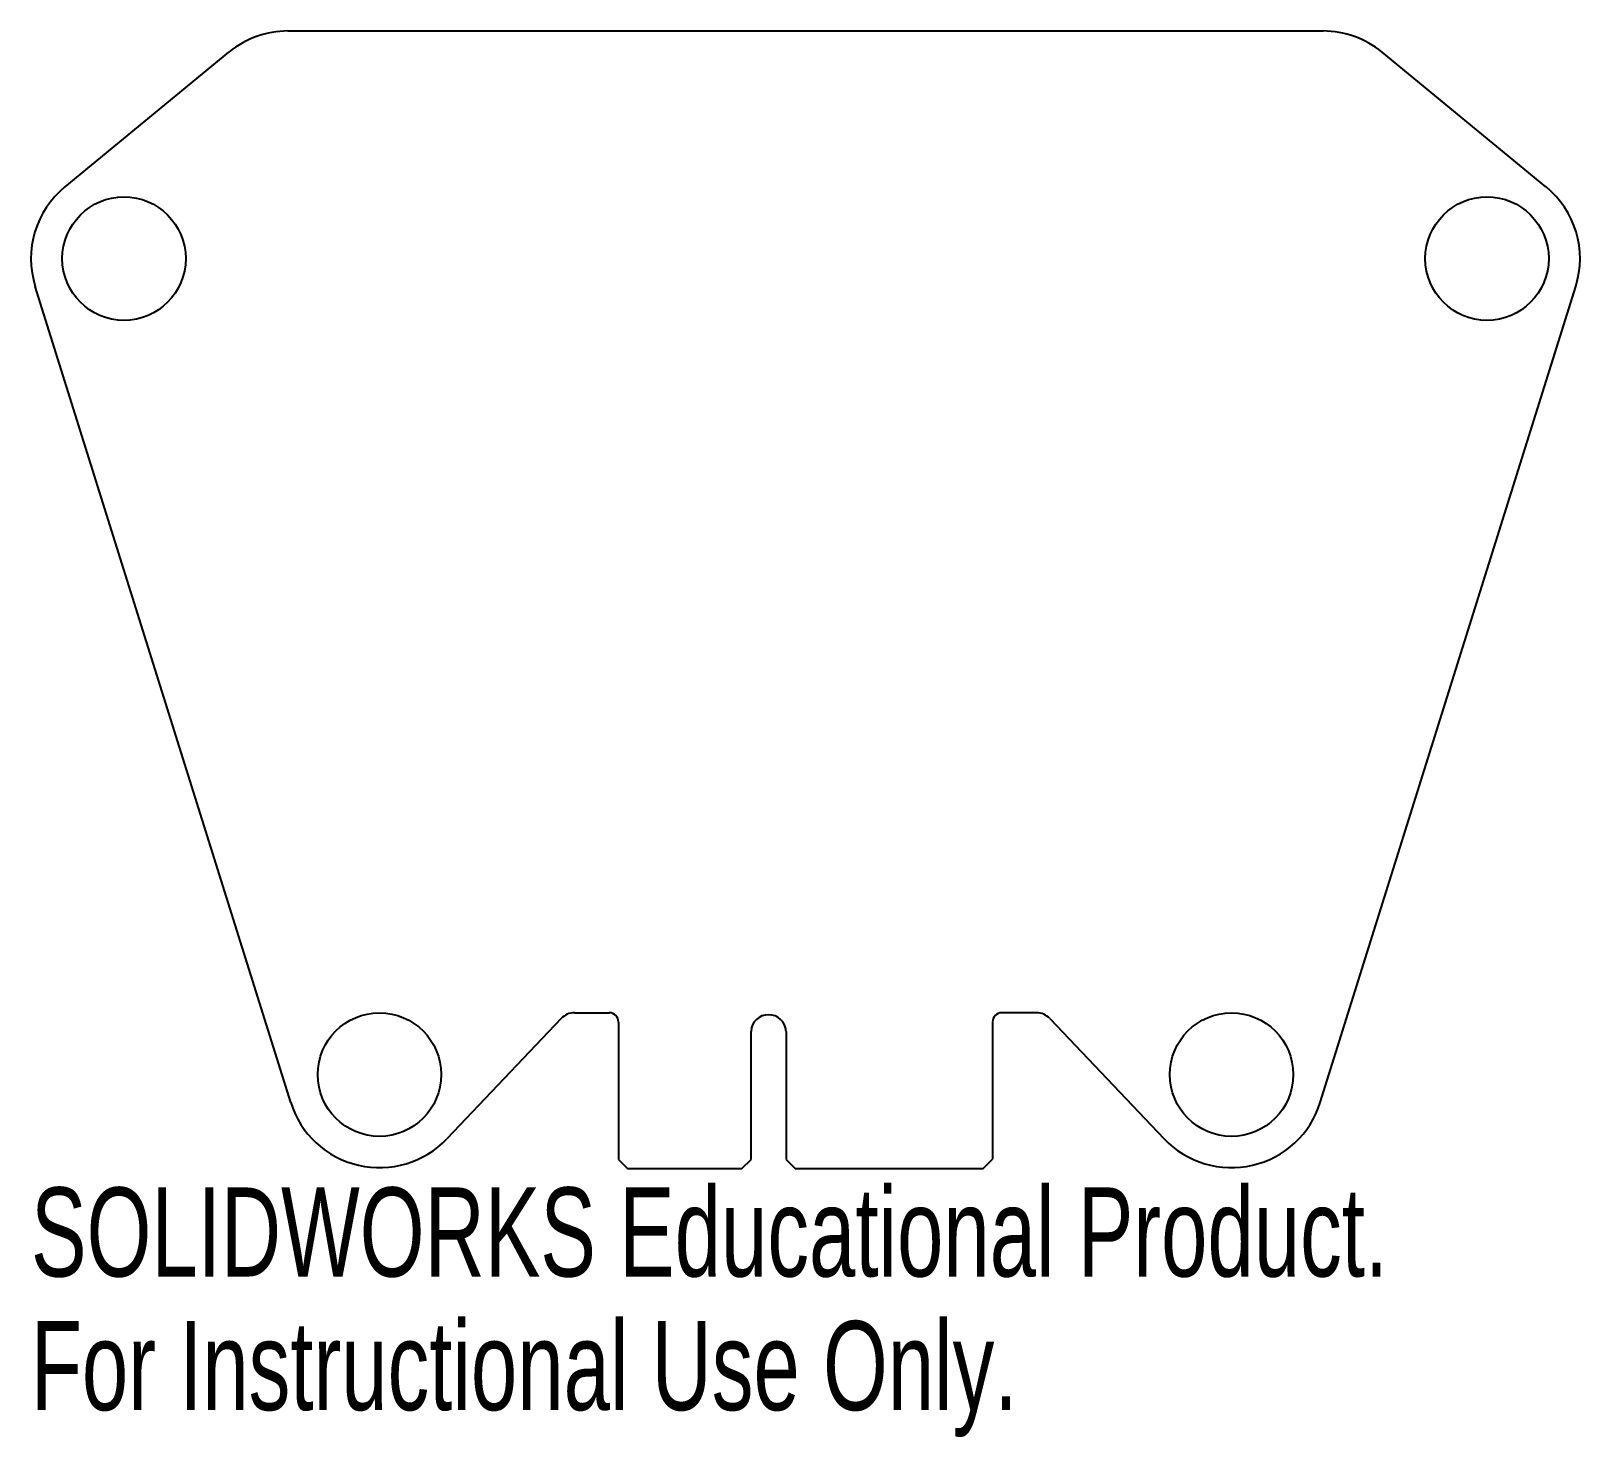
# Model space of a CAD drawing. Header units: millimetres. Extents: x -42.1 to 42.1, y -51.2 to 25.1.
import ezdxf

# ---------------------------------------------------------------- set-up
doc = ezdxf.new("R2010")
doc.units = ezdxf.units.MM
doc.styles.add('SLDTEXTSTYLE0', font='TXT', dxfattribs={"width": 0.7})

msp = doc.modelspace()

# ---------------------------------------------------------------- linework, layer by layer
at = {"color": 7, "linetype": 'Continuous', "lineweight": 25}
for p, q in [((-28.099, 25.07), (28.099, 25.07)), ((-40.203, 16.623), (-31.301, 23.925)), ((40.203, 16.623), (31.301, 23.925)), ((-27.949, -33.066), (-41.82, 11.209)), ((27.949, -33.066), (41.82, 11.209)), ((-13.265, -28.514), (-19.471, -35.037)), ((-12.541, -28.204), (-10.658, -28.204)), ((12.541, -28.204), (10.658, -28.204)), ((13.265, -28.514), (19.471, -35.037)), ((-10.158, -28.704), (-10.158, -36.16)), ((-2.958, -36.16), (-2.958, -29.21)), ((-1.058, -29.21), (-1.058, -36.16)), ((10.158, -28.704), (10.158, -36.145)), ((-10.158, -36.16), (-9.658, -36.66)), ((-3.458, -36.66), (-2.958, -36.16)), ((-1.058, -36.16), (-0.558, -36.66)), ((9.642, -36.66), (10.158, -36.145)), ((-9.658, -36.66), (-3.458, -36.66)), ((-0.558, -36.66), (9.642, -36.66))]:
    msp.add_line(p, q, dxfattribs=at)
for centre in [(-37, 12.719), (37, 12.719), (-23.13, -31.557), (23.13, -31.557)]:
    msp.add_circle(centre, 3.35, dxfattribs=at)
for centre, radius, start, end in [((-28.099, 20.02), 5.05, 90, 129.3594), ((28.099, 20.02), 5.05, 50.6406, 90), ((-37, 12.719), 5.05, 129.3594, 197.395), ((37, 12.719), 5.05, 342.605, 50.6406), ((-12.541, -29.204), 1, 90, 136.42756), ((-10.658, -28.704), 0.5, 0, 90), ((-2.008, -29.258), 0.951, 2.92236, 177.07764), ((10.658, -28.704), 0.5, 90, 180), ((12.541, -29.204), 1, 43.57244, 90), ((-23.13, -31.557), 5.05, 197.395, 316.42756), ((23.13, -31.557), 5.05, 223.57244, 342.605)]:
    msp.add_arc(centre, radius, start, end, dxfattribs=at)

# ---------------------------------------------------------------- texts
at = {"color": 7, "linetype": 'Continuous', "char_height": 4.83362, "attachment_point": 1, "style": 'SLDTEXTSTYLE0'}
for s, insert in [('SOLIDWORKS Educational Product.', (-42.05, -37.68)), ('For Instructional Use Only.', (-42.05, -44.93))]:
    msp.add_mtext(s, dxfattribs=dict(at, insert=insert))

doc.saveas('drawing.dxf')
